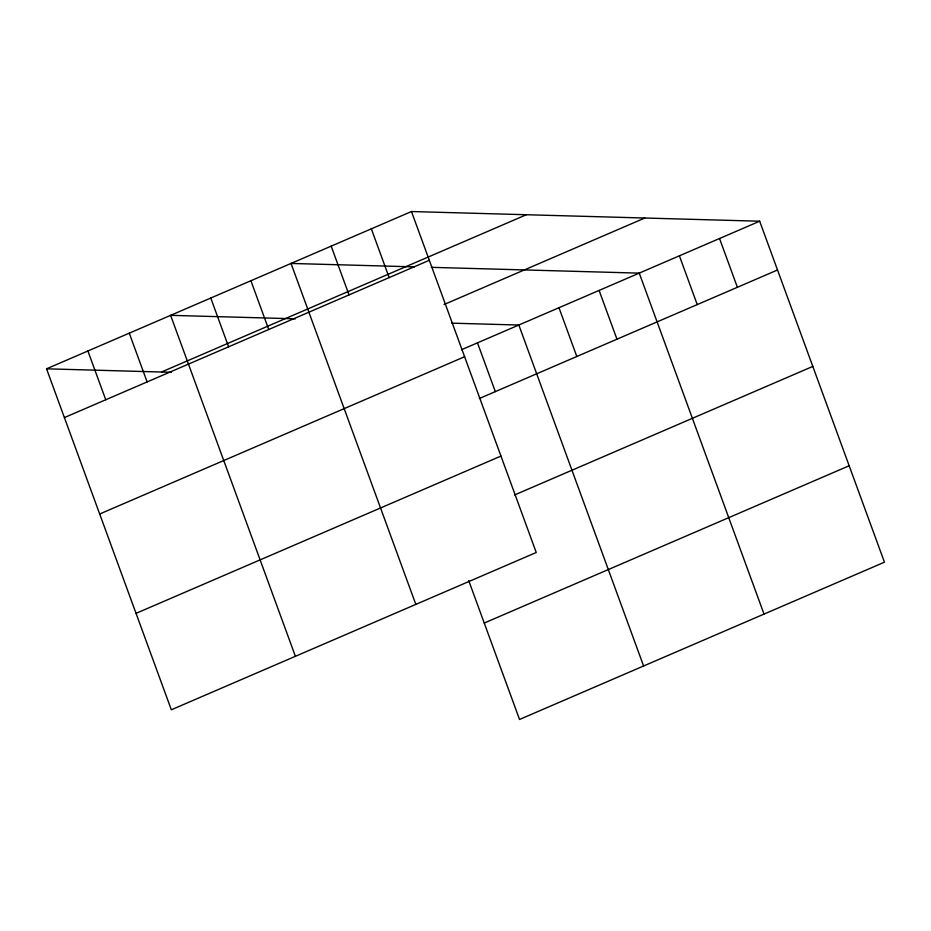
<?xml version="1.0" encoding="UTF-8"?>
<svg xmlns="http://www.w3.org/2000/svg" width="931" height="931" viewBox="0 0 931 931"><rect width="100%" height="100%" fill="white"/><g stroke="black" fill="none" stroke-linecap="round" stroke-linejoin="round"><path stroke-width="1.4" d="M411.467 211.535L536.244 552.49L171.327 709.783L46.55 368.816L411.467 211.535L759.673 221.217L884.45 562.184L519.533 719.465L468.735 580.653M161.459 372.016L526.376 214.724M64.402 417.588L429.307 260.296M444.064 304.53L644.764 218.029M461.462 349.753L759.673 221.217M99.687 514.005L464.604 356.724M479.314 398.526L777.525 269.99M136.042 613.354L500.948 456.074M514.599 494.955L812.81 366.418M484.248 623.048L849.165 465.756M414.411 266.871L291.042 263.438L415.82 604.394M431.321 267.337L639.26 273.132L764.025 614.088M295.395 318.809L170.617 315.341L295.395 656.297M451.803 323.162L518.835 325.035L643.6 665.991M46.55 368.816L171.327 372.295M719.535 238.522L737.387 287.295M679.397 255.827L697.238 304.588M599.11 290.425L616.962 339.198M558.972 307.73L576.824 356.503M477.475 342.852L495.327 391.625M371.329 228.828L389.17 277.601M331.18 246.133L349.032 294.906M250.905 280.731L268.745 329.504M210.767 298.036L228.607 346.809M129.269 333.17L147.11 381.931M87.91 350.987L105.75 399.76"/></g></svg>
